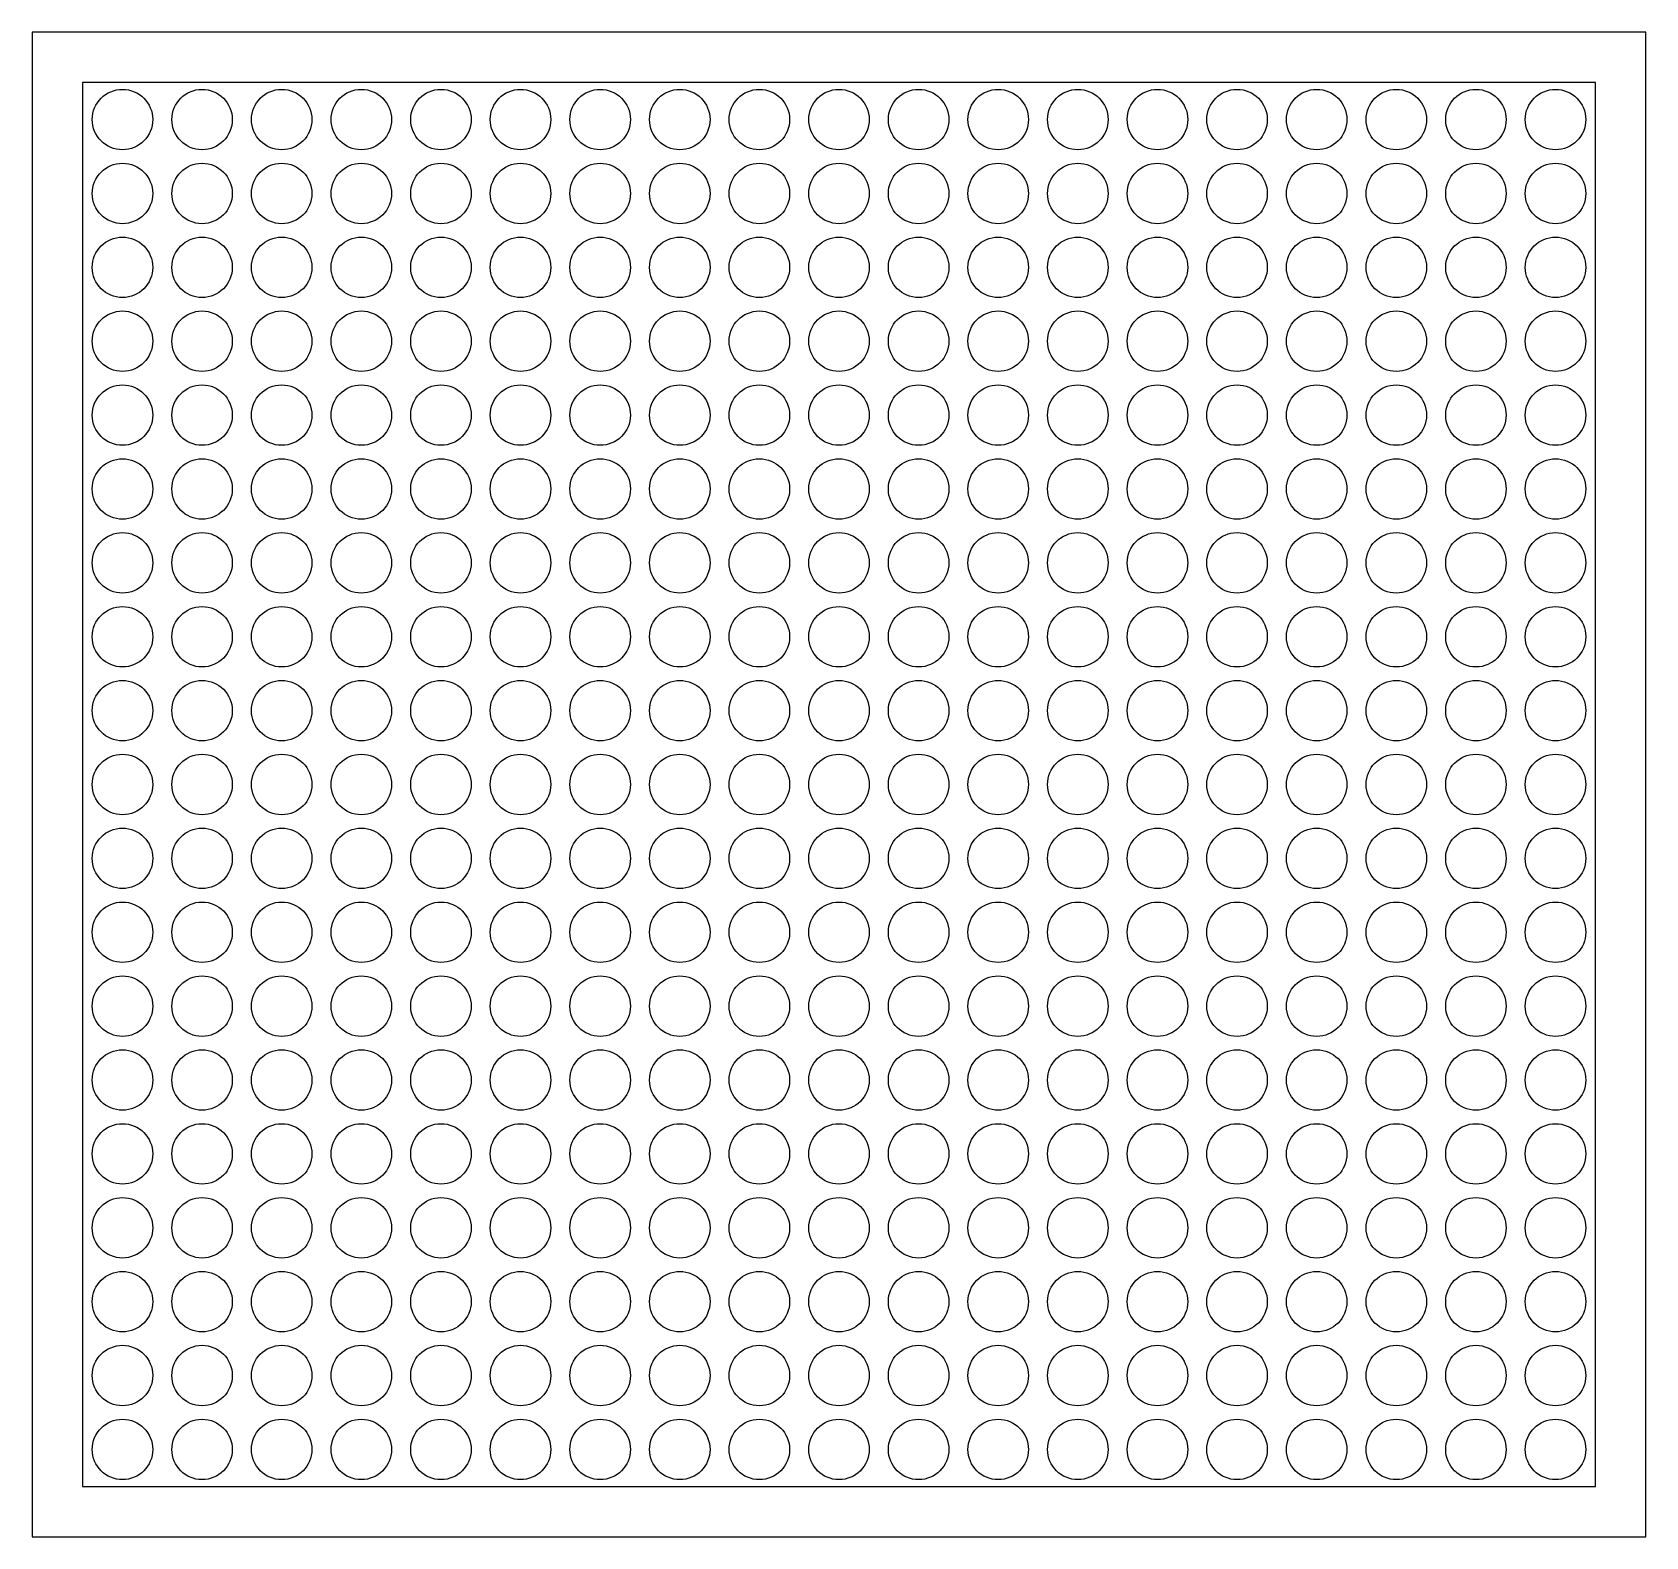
# Model space of a CAD drawing. Header units: millimetres. Extents: x -15 to 465, y -15 to 433.
import ezdxf

# ---------------------------------------------------------------- set-up
doc = ezdxf.new("R2010")
doc.units = ezdxf.units.MM
doc.layers.get('0').update_dxf_attribs({"linetype": 'CONTINUOUS'})

msp = doc.modelspace()

# ---------------------------------------------------------------- linework, layer by layer
for points in [[(-15, -15), (465.3, -15), (465.3, 433), (-15, 433)], [(0, 0), (450.3, 0), (450.3, 418), (0, 418)]]:
    msp.add_lwpolyline(points, close=True)
for centre in [(11.85, 407), (35.55, 407), (59.25, 407), (82.95, 407), (106.65, 407), (130.35, 407), (154.05, 407), (177.75, 407), (201.45, 407), (225.15, 407), (248.85, 407), (272.55, 407), (296.25, 407), (319.95, 407), (343.65, 407), (367.35, 407), (391.05, 407), (414.75, 407), (438.45, 407), (11.85, 385), (35.55, 385), (59.25, 385), (82.95, 385), (106.65, 385), (130.35, 385), (154.05, 385), (177.75, 385), (201.45, 385), (225.15, 385), (248.85, 385), (272.55, 385), (296.25, 385), (319.95, 385), (343.65, 385), (367.35, 385), (391.05, 385), (414.75, 385), (438.45, 385), (11.85, 363), (35.55, 363), (59.25, 363), (82.95, 363), (106.65, 363), (130.35, 363), (154.05, 363), (177.75, 363), (201.45, 363), (225.15, 363), (248.85, 363), (272.55, 363), (296.25, 363), (319.95, 363), (343.65, 363), (367.35, 363), (391.05, 363), (414.75, 363), (438.45, 363), (11.85, 341), (35.55, 341), (59.25, 341), (82.95, 341), (106.65, 341), (130.35, 341), (154.05, 341), (177.75, 341), (201.45, 341), (225.15, 341), (248.85, 341), (272.55, 341), (296.25, 341), (319.95, 341), (343.65, 341), (367.35, 341), (391.05, 341), (414.75, 341), (438.45, 341), (11.85, 319), (35.55, 319), (59.25, 319), (82.95, 319), (106.65, 319), (130.35, 319), (154.05, 319), (177.75, 319), (201.45, 319), (225.15, 319), (248.85, 319), (272.55, 319), (296.25, 319), (319.95, 319), (343.65, 319), (367.35, 319), (391.05, 319), (414.75, 319), (438.45, 319), (11.85, 297), (35.55, 297), (59.25, 297), (82.95, 297), (106.65, 297), (130.35, 297), (154.05, 297), (177.75, 297), (201.45, 297), (225.15, 297), (248.85, 297), (272.55, 297), (296.25, 297), (319.95, 297), (343.65, 297), (367.35, 297), (391.05, 297), (414.75, 297), (438.45, 297), (11.85, 275), (35.55, 275), (59.25, 275), (82.95, 275), (106.65, 275), (130.35, 275), (154.05, 275), (177.75, 275), (201.45, 275), (225.15, 275), (248.85, 275), (272.55, 275), (296.25, 275), (319.95, 275), (343.65, 275), (367.35, 275), (391.05, 275), (414.75, 275), (438.45, 275), (11.85, 253), (35.55, 253), (59.25, 253), (82.95, 253), (106.65, 253), (130.35, 253), (154.05, 253), (177.75, 253), (201.45, 253), (225.15, 253), (248.85, 253), (272.55, 253), (296.25, 253), (319.95, 253), (343.65, 253), (367.35, 253), (391.05, 253), (414.75, 253), (438.45, 253), (11.85, 231), (35.55, 231), (59.25, 231), (82.95, 231), (106.65, 231), (130.35, 231), (154.05, 231), (177.75, 231), (201.45, 231), (225.15, 231), (248.85, 231), (272.55, 231), (296.25, 231), (319.95, 231), (343.65, 231), (367.35, 231), (391.05, 231), (414.75, 231), (438.45, 231), (11.85, 209), (35.55, 209), (59.25, 209), (82.95, 209), (106.65, 209), (130.35, 209), (154.05, 209), (177.75, 209), (201.45, 209), (225.15, 209), (248.85, 209), (272.55, 209), (296.25, 209), (319.95, 209), (343.65, 209), (367.35, 209), (391.05, 209), (414.75, 209), (438.45, 209), (11.85, 187), (35.55, 187), (59.25, 187), (82.95, 187), (106.65, 187), (130.35, 187), (154.05, 187), (177.75, 187), (201.45, 187), (225.15, 187), (248.85, 187), (272.55, 187), (296.25, 187), (319.95, 187), (343.65, 187), (367.35, 187), (391.05, 187), (414.75, 187), (438.45, 187), (11.85, 165), (35.55, 165), (59.25, 165), (82.95, 165), (106.65, 165), (130.35, 165), (154.05, 165), (177.75, 165), (201.45, 165), (225.15, 165), (248.85, 165), (272.55, 165), (296.25, 165), (319.95, 165), (343.65, 165), (367.35, 165), (391.05, 165), (414.75, 165), (438.45, 165), (11.85, 143), (35.55, 143), (59.25, 143), (82.95, 143), (106.65, 143), (130.35, 143), (154.05, 143), (177.75, 143), (201.45, 143), (225.15, 143), (248.85, 143), (272.55, 143), (296.25, 143), (319.95, 143), (343.65, 143), (367.35, 143), (391.05, 143), (414.75, 143), (438.45, 143), (11.85, 121), (35.55, 121), (59.25, 121), (82.95, 121), (106.65, 121), (130.35, 121), (154.05, 121), (177.75, 121), (201.45, 121), (225.15, 121), (248.85, 121), (272.55, 121), (296.25, 121), (319.95, 121), (343.65, 121), (367.35, 121), (391.05, 121), (414.75, 121), (438.45, 121), (11.85, 99), (35.55, 99), (59.25, 99), (82.95, 99), (106.65, 99), (130.35, 99), (154.05, 99), (177.75, 99), (201.45, 99), (225.15, 99), (248.85, 99), (272.55, 99), (296.25, 99), (319.95, 99), (343.65, 99), (367.35, 99), (391.05, 99), (414.75, 99), (438.45, 99), (11.85, 77), (35.55, 77), (59.25, 77), (82.95, 77), (106.65, 77), (130.35, 77), (154.05, 77), (177.75, 77), (201.45, 77), (225.15, 77), (248.85, 77), (272.55, 77), (296.25, 77), (319.95, 77), (343.65, 77), (367.35, 77), (391.05, 77), (414.75, 77), (438.45, 77), (11.85, 55), (35.55, 55), (59.25, 55), (82.95, 55), (106.65, 55), (130.35, 55), (154.05, 55), (177.75, 55), (201.45, 55), (225.15, 55), (248.85, 55), (272.55, 55), (296.25, 55), (319.95, 55), (343.65, 55), (367.35, 55), (391.05, 55), (414.75, 55), (438.45, 55), (11.85, 33), (35.55, 33), (59.25, 33), (82.95, 33), (106.65, 33), (130.35, 33), (154.05, 33), (177.75, 33), (201.45, 33), (225.15, 33), (248.85, 33), (272.55, 33), (296.25, 33), (319.95, 33), (343.65, 33), (367.35, 33), (391.05, 33), (414.75, 33), (438.45, 33), (11.85, 11), (35.55, 11), (59.25, 11), (82.95, 11), (106.65, 11), (130.35, 11), (154.05, 11), (177.75, 11), (201.45, 11), (225.15, 11), (248.85, 11), (272.55, 11), (296.25, 11), (319.95, 11), (343.65, 11), (367.35, 11), (391.05, 11), (414.75, 11), (438.45, 11)]:
    msp.add_circle(centre, 9)

doc.saveas('drawing.dxf')
